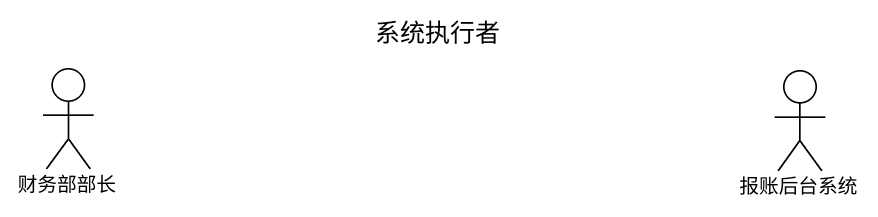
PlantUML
@startuml
title 系统执行者
actor 财务部部长
actor 报账后台系统
@enduml
